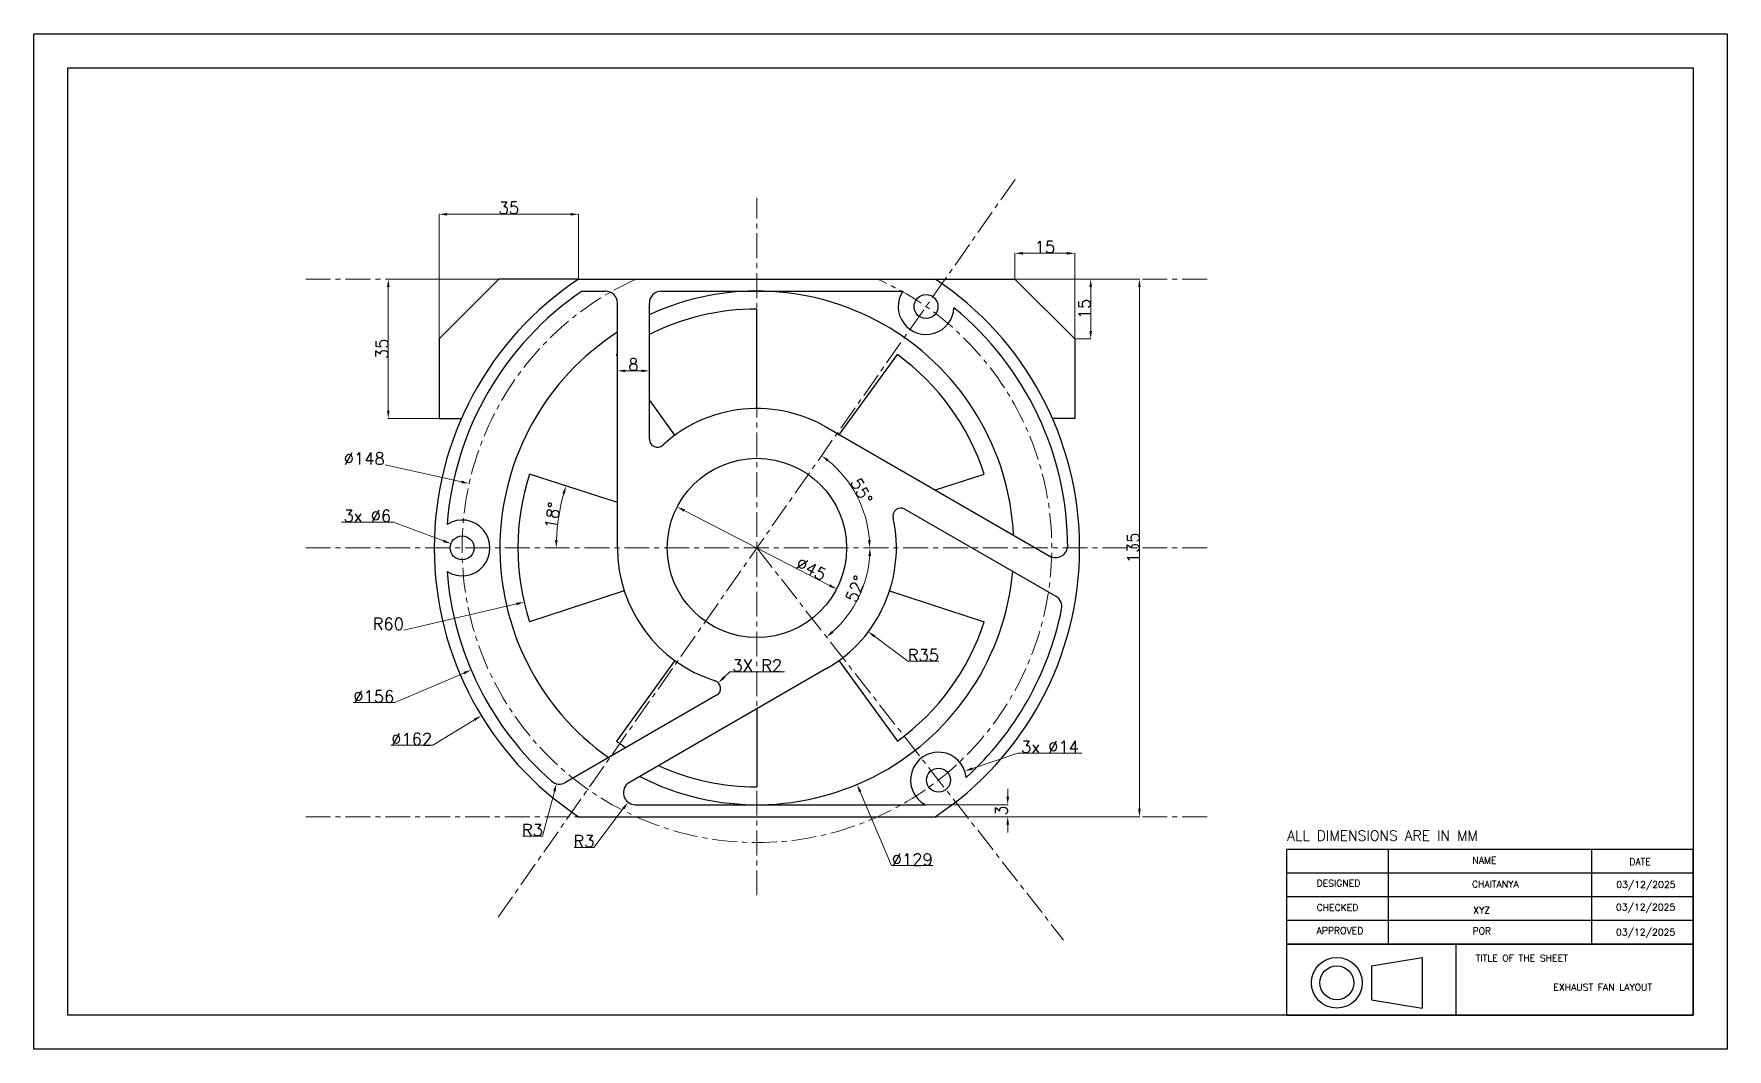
# Model space of a CAD drawing. Header units: millimetres. Extents: x -181 to 244, y -126 to 129.
import ezdxf

# ---------------------------------------------------------------- set-up
doc = ezdxf.new("R2010")
doc.units = ezdxf.units.MM
doc.header["$MEASUREMENT"] = 0
doc.linetypes.add('CENTER', pattern=[2, 1.25, -0.25, 0.25, -0.25])
doc.layers.add('centerline', color=1, linetype='CENTER', lineweight=15)
doc.layers.add('dimension line', color=3, linetype='Continuous', lineweight=15)
doc.layers.add('TEXT', color=254, linetype='Continuous')
doc.styles.get("Standard").update_dxf_attribs({"font": 'ROMANS.SHX'})
doc.dimstyles.new('AM_ANSI$0', dxfattribs={"dimtxt": 3, "dimasz": 2, "dimexe": 0.1, "dimexo": 0.05, "dimgap": 0.06, "dimtad": 1, "dimtoh": 1, "dimdec": 3, "dimzin": 9, "dimdsep": 46, "dimtxsty": 'Standard', "dimcen": 0, "dimclrd": 256, "dimclre": 256, "dimclrt": 256, "dimadec": 0, "dimazin": 2, "dimtp": 0.1, "dimtm": 0.1, "dimtfac": 0.71, "dimtdec": 3, "dimtofl": 0, "dimtmove": 0, "dimatfit": 3, "dimfxl": 1, "dimtolj": 1, "dimtzin": 7, "dimlwd": -1, "dimlwe": -1, "dimarcsym": 1})
doc.dimstyles.new('AM_ANSI$2', dxfattribs={"dimtxt": 3, "dimasz": 2, "dimexe": 0.1, "dimexo": 0.05, "dimgap": 0.06, "dimtad": 1, "dimtoh": 1, "dimdec": 3, "dimzin": 9, "dimdsep": 46, "dimtxsty": 'Standard', "dimcen": 0, "dimclrd": 256, "dimclre": 256, "dimclrt": 256, "dimadec": 0, "dimazin": 2, "dimtp": 0.1, "dimtm": 0.1, "dimtfac": 0.71, "dimtdec": 3, "dimtofl": 0, "dimtmove": 0, "dimatfit": 3, "dimfxl": 1, "dimtolj": 1, "dimtzin": 7, "dimlwd": -1, "dimlwe": -1, "dimarcsym": 1})
doc.dimstyles.new('AM_ANSI$3', dxfattribs={"dimtxt": 3, "dimasz": 2, "dimexe": 0.1, "dimexo": 0.05, "dimgap": 0.06, "dimtad": 1, "dimtoh": 1, "dimdec": 3, "dimzin": 9, "dimdsep": 46, "dimtxsty": 'Standard', "dimcen": 0, "dimclrd": 256, "dimclre": 256, "dimclrt": 256, "dimadec": 0, "dimazin": 2, "dimtp": 0.1, "dimtm": 0.1, "dimtfac": 0.71, "dimtdec": 3, "dimtofl": 0, "dimtmove": 0, "dimatfit": 0, "dimfxl": 1, "dimtolj": 1, "dimtzin": 7, "dimlwd": -1, "dimlwe": -1, "dimarcsym": 1})
doc.dimstyles.new('AM_ANSI$4', dxfattribs={"dimtxt": 3, "dimasz": 2, "dimexe": 0.1, "dimexo": 0.05, "dimgap": 0.06, "dimtad": 1, "dimtoh": 1, "dimdec": 3, "dimzin": 9, "dimdsep": 46, "dimtxsty": 'Standard', "dimcen": 0, "dimclrd": 256, "dimclre": 256, "dimclrt": 256, "dimadec": 0, "dimazin": 2, "dimtp": 0.1, "dimtm": 0.1, "dimtfac": 0.71, "dimtdec": 3, "dimtofl": 0, "dimtmove": 0, "dimatfit": 0, "dimfxl": 1, "dimtolj": 1, "dimtzin": 7, "dimlwd": -1, "dimlwe": -1, "dimarcsym": 1})

# ---------------------------------------------------------------- blocks, each defined once
blk = doc.blocks.new('*D4')
at = {"layer": 'Defpoints', "color": 0, "transparency": 16777216}
for p in [(-79.77, 83.79), (-44.77, 67.5), (-79.77, 52.5)]:
    blk.add_point(p, dxfattribs=at)
at = {"layer": 'dimension line', "transparency": 16777216}
for p, q in [((-79.77, 52.55), (-79.77, 83.89)), ((-46.77, 83.79), (-77.77, 83.79)), ((-44.77, 67.55), (-44.77, 83.89))]:
    blk.add_line(p, q, dxfattribs=at)
for points in [[(-77.77, 84.12), (-77.77, 83.46), (-79.77, 83.79)], [(-46.77, 84.12), (-46.77, 83.46), (-44.77, 83.79)]]:
    blk.add_solid(points, dxfattribs=at)
at = {"layer": 'dimension line', "transparency": 16777216, "insert": (-62.27, 85.38), "char_height": 3, "attachment_point": 5}
blk.add_mtext('\\A1;35', dxfattribs=at)
blk = doc.blocks.new('*D5')
at = {"layer": 'Defpoints', "color": 0, "transparency": 16777216}
for p in [(-64.77, 67.5), (-92.52, 32.5), (-79.77, 32.5)]:
    blk.add_point(p, dxfattribs=at)
at = {"layer": 'dimension line', "transparency": 16777216}
for p, q in [((-64.82, 67.5), (-92.62, 67.5)), ((-92.52, 65.5), (-92.52, 34.5)), ((-79.82, 32.5), (-92.62, 32.5))]:
    blk.add_line(p, q, dxfattribs=at)
for points in [[(-92.85, 65.5), (-92.18, 65.5), (-92.52, 67.5)], [(-92.85, 34.5), (-92.18, 34.5), (-92.52, 32.5)]]:
    blk.add_solid(points, dxfattribs=at)
at = {"layer": 'dimension line', "transparency": 16777216, "insert": (-94.11, 50), "char_height": 3, "attachment_point": 5, "rotation": 90}
blk.add_mtext('\\A1;35', dxfattribs=at)
blk = doc.blocks.new('*D6')
at = {"layer": 'Defpoints', "color": 0, "transparency": 16777216}
for p in [(64.77, 67.5), (44.77, -67.5), (96.01, -67.5)]:
    blk.add_point(p, dxfattribs=at)
at = {"layer": 'dimension line', "transparency": 16777216}
for p, q in [((64.82, 67.5), (96.11, 67.5)), ((96.01, 65.5), (96.01, -65.5)), ((44.82, -67.5), (96.11, -67.5))]:
    blk.add_line(p, q, dxfattribs=at)
for points in [[(95.68, 65.5), (96.34, 65.5), (96.01, 67.5)], [(95.68, -65.5), (96.34, -65.5), (96.01, -67.5)]]:
    blk.add_solid(points, dxfattribs=at)
at = {"layer": 'dimension line', "transparency": 16777216, "insert": (94.42, 0), "char_height": 3, "attachment_point": 5, "rotation": 90}
blk.add_mtext('\\A1;135', dxfattribs=at)
blk = doc.blocks.new('*D7')
at = {"layer": 'Defpoints', "color": 0, "transparency": 16777216}
for p in [(42.29, -64.5), (44.77, -67.5), (62.95, -64.5)]:
    blk.add_point(p, dxfattribs=at)
at = {"layer": 'dimension line', "transparency": 16777216}
for p, q in [((62.95, -62.5), (62.95, -60.5)), ((42.34, -64.5), (63.05, -64.5)), ((44.82, -67.5), (63.05, -67.5)), ((62.95, -69.5), (62.95, -71.5))]:
    blk.add_line(p, q, dxfattribs=at)
for points in [[(62.62, -62.5), (63.28, -62.5), (62.95, -64.5)], [(62.62, -69.5), (63.28, -69.5), (62.95, -67.5)]]:
    blk.add_solid(points, dxfattribs=at)
at = {"layer": 'dimension line', "transparency": 16777216, "insert": (61.36, -66), "char_height": 3, "attachment_point": 5, "rotation": 90}
blk.add_mtext('\\A1;3', dxfattribs=at)
blk = doc.blocks.new('*D8')
at = {"layer": 'Defpoints', "color": 0, "transparency": 16777216}
for p in [(-57.06, 18.54), (-49.28, 10.47), (-35, 11.37), (-113.26, 0), (113.26, 0)]:
    blk.add_point(p, dxfattribs=at)
at = {"layer": 'dimension line', "transparency": 16777216}
blk.add_arc((0, 0), 50.38, 164.2747, 177.7253, dxfattribs=at)
for points in [[(-48.81, 13.75), (-48.18, 13.56), (-47.91, 15.57)], [(-50.01, 1.99), (-50.67, 2.01), (-50.38, 0)]]:
    blk.add_solid(points, dxfattribs=at)
at = {"layer": 'dimension line', "transparency": 16777216, "insert": (-51.33, 8.13), "char_height": 3, "attachment_point": 5, "rotation": 81}
blk.add_mtext('\\A1;18°', dxfattribs=at)
blk = doc.blocks.new('*D9')
at = {"layer": 'Defpoints', "color": 0, "transparency": 16777216}
for p in [(64.96, 92.77), (26.85, 8.9), (-113.26, 0), (113.26, 0), (-64.96, -92.77)]:
    blk.add_point(p, dxfattribs=at)
at = {"layer": 'dimension line', "transparency": 16777216}
blk.add_arc((0, 0), 28.29, 4.052, 50.948, dxfattribs=at)
for points in [[(17.62, 21.7), (18.02, 22.23), (16.22, 23.17)], [(28.55, 2.01), (27.88, 1.99), (28.29, 0)]]:
    blk.add_solid(points, dxfattribs=at)
at = {"layer": 'dimension line', "transparency": 16777216, "insert": (26.24, 14.27), "char_height": 3, "attachment_point": 5, "rotation": 298.5339}
blk.add_mtext('\\A1;55°', dxfattribs=at)
blk = doc.blocks.new('*D10')
at = {"layer": 'Defpoints', "color": 0, "transparency": 16777216}
for p in [(-113.26, 0), (0, 0), (113.26, 0), (23.35, -16.14), (76.98, -98.53)]:
    blk.add_point(p, dxfattribs=at)
at = {"layer": 'dimension line', "transparency": 16777216}
blk.add_arc((0, 0), 28.38, 312.038, 355.962, dxfattribs=at)
for points in [[(27.98, -1.99), (28.65, -2.01), (28.38, 0)], [(19.22, -21.34), (18.79, -20.83), (17.47, -22.37)]]:
    blk.add_solid(points, dxfattribs=at)
at = {"layer": 'dimension line', "transparency": 16777216, "insert": (24.74, -10.29), "char_height": 3, "attachment_point": 5, "rotation": 67.4172}
blk.add_mtext('\\A1;52°', dxfattribs=at)
blk = doc.blocks.new('*D11')
at = {"layer": 'Defpoints', "color": 0, "transparency": 16777216}
for p in [(0, 0), (-58.43, -13.63)]:
    blk.add_point(p, dxfattribs=at)
at = {"layer": 'dimension line', "transparency": 16777216}
blk.add_line((-60.38, -14.08), (-88.6, -20.66), dxfattribs=at)
blk.add_solid([(-60.46, -13.75), (-60.3, -14.4), (-58.43, -13.63)], dxfattribs=at)
at = {"layer": 'dimension line', "transparency": 16777216, "insert": (-92.52, -19.1), "char_height": 3, "attachment_point": 5}
blk.add_mtext('\\A1;R60', dxfattribs=at)
blk = doc.blocks.new('*D12')
at = {"layer": 'Defpoints', "color": 0, "transparency": 16777216}
for p in [(0, 0), (27.97, -21.03)]:
    blk.add_point(p, dxfattribs=at)
at = {"layer": 'dimension line', "transparency": 16777216}
for p, q in [((29.57, -22.24), (37.87, -28.48)), ((37.87, -28.48), (45.65, -28.48))]:
    blk.add_line(p, q, dxfattribs=at)
blk.add_solid([(29.77, -21.97), (29.37, -22.5), (27.97, -21.03)], dxfattribs=at)
at = {"layer": 'dimension line', "transparency": 16777216, "insert": (41.79, -26.92), "char_height": 3, "attachment_point": 5}
blk.add_mtext('\\A1;R35', dxfattribs=at)
blk = doc.blocks.new('*D13')
at = {"layer": 'Defpoints', "color": 0, "transparency": 16777216}
for p in [(-30.52, -61.5), (-32.33, -63.89)]:
    blk.add_point(p, dxfattribs=at)
at = {"layer": 'dimension line', "transparency": 16777216}
for p, q in [((-33.54, -65.48), (-40.93, -75.23)), ((-40.93, -75.23), (-45.85, -75.23))]:
    blk.add_line(p, q, dxfattribs=at)
blk.add_solid([(-33.81, -65.28), (-33.28, -65.69), (-32.33, -63.89)], dxfattribs=at)
at = {"layer": 'dimension line', "transparency": 16777216, "insert": (-43.42, -73.67), "char_height": 3, "attachment_point": 5}
blk.add_mtext('\\A1;R3', dxfattribs=at)
blk = doc.blocks.new('*D14')
at = {"layer": 'Defpoints', "color": 0, "transparency": 16777216}
for p in [(-50.31, -59.21), (-49.54, -56.31)]:
    blk.add_point(p, dxfattribs=at)
at = {"layer": 'dimension line', "transparency": 16777216}
for p, q in [((-50.83, -61.14), (-53.85, -72.4)), ((-53.85, -72.4), (-58.77, -72.4))]:
    blk.add_line(p, q, dxfattribs=at)
blk.add_solid([(-51.15, -61.06), (-50.51, -61.23), (-50.31, -59.21)], dxfattribs=at)
at = {"layer": 'dimension line', "transparency": 16777216, "insert": (-56.34, -70.84), "char_height": 3, "attachment_point": 5}
blk.add_mtext('\\A1;R3', dxfattribs=at)
blk = doc.blocks.new('*D15')
at = {"layer": 'Defpoints', "color": 0, "transparency": 16777216}
for p in [(-9.69, -33.89), (-11.12, -35.29)]:
    blk.add_point(p, dxfattribs=at)
at = {"layer": 'dimension line', "transparency": 16777216}
for p, q in [((-8.26, -32.5), (-6.83, -31.1)), ((-6.83, -31.1), (6.95, -31.1))]:
    blk.add_line(p, q, dxfattribs=at)
blk.add_solid([(-8.49, -32.26), (-8.02, -32.74), (-9.69, -33.89)], dxfattribs=at)
at = {"layer": 'dimension line', "transparency": 16777216, "insert": (0.09, -29.54), "char_height": 3, "attachment_point": 5}
blk.add_mtext('\\A1;3X R2', dxfattribs=at)
blk = doc.blocks.new('*D16')
at = {"layer": 'Defpoints', "color": 0, "transparency": 16777216}
for p in [(-76.81, 1.06), (-71.19, -1.06)]:
    blk.add_point(p, dxfattribs=at)
at = {"layer": 'dimension line', "transparency": 16777216}
for p, q in [((-91.22, 6.5), (-104.28, 6.5)), ((-78.68, 1.77), (-91.22, 6.5))]:
    blk.add_line(p, q, dxfattribs=at)
blk.add_solid([(-78.56, 2.08), (-78.8, 1.45), (-76.81, 1.06)], dxfattribs=at)
at = {"layer": 'dimension line', "transparency": 16777216, "insert": (-97.78, 8.06), "char_height": 3, "attachment_point": 5}
blk.add_mtext('\\A1;3x ∅6', dxfattribs=at)
blk = doc.blocks.new('*D17')
at = {"layer": 'Defpoints', "color": 0, "transparency": 16777216}
for p in [(52.18, -56.05), (38.93, -60.58)]:
    blk.add_point(p, dxfattribs=at)
at = {"layer": 'dimension line', "transparency": 16777216}
for p, q in [((54.08, -55.4), (65.49, -51.51)), ((65.49, -51.51), (81.55, -51.51))]:
    blk.add_line(p, q, dxfattribs=at)
blk.add_solid([(53.97, -55.09), (54.18, -55.72), (52.18, -56.05)], dxfattribs=at)
at = {"layer": 'dimension line', "transparency": 16777216, "insert": (73.55, -49.95), "char_height": 3, "attachment_point": 5}
blk.add_mtext('\\A1;3x ∅14', dxfattribs=at)
blk = doc.blocks.new('*D18')
at = {"layer": 'Defpoints', "color": 0, "transparency": 16777216}
for p in [(69.18, 42.13), (-69.18, -42.13)]:
    blk.add_point(p, dxfattribs=at)
at = {"layer": 'dimension line', "transparency": 16777216}
for p, q in [((-70.89, -43.17), (-81.37, -49.56)), ((-81.37, -49.56), (-91.86, -49.56))]:
    blk.add_line(p, q, dxfattribs=at)
blk.add_solid([(-71.06, -42.89), (-70.71, -43.46), (-69.18, -42.13)], dxfattribs=at)
at = {"layer": 'dimension line', "transparency": 16777216, "insert": (-86.65, -48), "char_height": 3, "attachment_point": 5}
blk.add_mtext('\\A1;∅162', dxfattribs=at)
blk = doc.blocks.new('*D19')
at = {"layer": 'Defpoints', "color": 0, "transparency": 16777216}
for p in [(71.72, 30.66), (-71.72, -30.66)]:
    blk.add_point(p, dxfattribs=at)
at = {"layer": 'dimension line', "transparency": 16777216}
for p, q in [((-73.56, -31.45), (-90.89, -38.86)), ((-90.89, -38.86), (-101.38, -38.86))]:
    blk.add_line(p, q, dxfattribs=at)
blk.add_solid([(-73.69, -31.14), (-73.43, -31.75), (-71.72, -30.66)], dxfattribs=at)
at = {"layer": 'dimension line', "transparency": 16777216, "insert": (-96.16, -37.3), "char_height": 3, "attachment_point": 5}
blk.add_mtext('\\A1;∅156', dxfattribs=at)
blk = doc.blocks.new('*D20')
at = {"layer": 'Defpoints', "color": 0, "transparency": 16777216}
for p in [(-72.21, 16.16), (72.21, -16.16)]:
    blk.add_point(p, dxfattribs=at)
at = {"layer": 'dimension line', "transparency": 16777216}
blk.add_line((-74.17, 16.59), (-93.29, 20.87), dxfattribs=at)
blk.add_solid([(-74.09, 16.92), (-74.24, 16.27), (-72.21, 16.16)], dxfattribs=at)
at = {"layer": 'dimension line', "transparency": 16777216, "insert": (-98.56, 22.43), "char_height": 3, "attachment_point": 5}
blk.add_mtext('\\A1;∅148', dxfattribs=at)
blk = doc.blocks.new('*D21')
at = {"layer": 'Defpoints', "color": 0, "transparency": 16777216}
for p in [(-20, 10.31), (20, -10.31)]:
    blk.add_point(p, dxfattribs=at)
at = {"layer": 'dimension line', "transparency": 16777216}
blk.add_line((-18.22, 9.4), (18.22, -9.4), dxfattribs=at)
for points in [[(-18.07, 9.69), (-18.37, 9.1), (-20, 10.31)], [(18.37, -9.1), (18.07, -9.69), (20, -10.31)]]:
    blk.add_solid(points, dxfattribs=at)
at = {"layer": 'dimension line', "transparency": 16777216, "insert": (13.64, -5.28), "char_height": 3, "attachment_point": 5, "rotation": 332.7164}
blk.add_mtext('\\A1;∅45', dxfattribs=at)
blk = doc.blocks.new('*D22')
at = {"layer": 'Defpoints', "color": 0, "transparency": 16777216}
for p in [(-25.14, 59.4), (25.14, -59.4)]:
    blk.add_point(p, dxfattribs=at)
at = {"layer": 'dimension line', "transparency": 16777216}
for p, q in [((25.92, -61.24), (33.78, -79.8)), ((33.78, -79.8), (44.13, -79.8))]:
    blk.add_line(p, q, dxfattribs=at)
blk.add_solid([(26.23, -61.11), (25.62, -61.37), (25.14, -59.4)], dxfattribs=at)
at = {"layer": 'dimension line', "transparency": 16777216, "insert": (38.99, -78.24), "char_height": 3, "attachment_point": 5}
blk.add_mtext('\\A1;∅129', dxfattribs=at)
blk = doc.blocks.new('*D23')
at = {"layer": 'Defpoints', "color": 0, "transparency": 16777216}
for p in [(64.77, 73.99), (64.77, 67.5), (79.77, 52.5)]:
    blk.add_point(p, dxfattribs=at)
at = {"layer": 'dimension line', "transparency": 16777216}
for p, q in [((64.77, 67.55), (64.77, 74.09)), ((77.77, 73.99), (66.77, 73.99)), ((79.77, 52.55), (79.77, 74.09))]:
    blk.add_line(p, q, dxfattribs=at)
for points in [[(66.77, 74.33), (66.77, 73.66), (64.77, 73.99)], [(77.77, 74.33), (77.77, 73.66), (79.77, 73.99)]]:
    blk.add_solid(points, dxfattribs=at)
at = {"layer": 'dimension line', "transparency": 16777216, "insert": (72.27, 75.58), "char_height": 3, "attachment_point": 5}
blk.add_mtext('\\A1;15', dxfattribs=at)
blk = doc.blocks.new('*D24')
at = {"layer": 'Defpoints', "color": 0, "transparency": 16777216}
for p in [(64.77, 67.5), (79.77, 52.5), (83.77, 52.5)]:
    blk.add_point(p, dxfattribs=at)
at = {"layer": 'dimension line', "transparency": 16777216}
for p, q in [((64.82, 67.5), (83.87, 67.5)), ((83.77, 65.5), (83.77, 54.5)), ((79.82, 52.5), (83.87, 52.5))]:
    blk.add_line(p, q, dxfattribs=at)
for points in [[(83.44, 65.5), (84.11, 65.5), (83.77, 67.5)], [(83.44, 54.5), (84.11, 54.5), (83.77, 52.5)]]:
    blk.add_solid(points, dxfattribs=at)
at = {"layer": 'dimension line', "transparency": 16777216, "insert": (82.18, 60), "char_height": 3, "attachment_point": 5, "rotation": 90}
blk.add_mtext('\\A1;15', dxfattribs=at)
blk = doc.blocks.new('*D25')
at = {"layer": 'Defpoints', "color": 0, "transparency": 16777216}
for p in [(-35, 43.1), (-27, 44.48), (-27, 43.1)]:
    blk.add_point(p, dxfattribs=at)
at = {"layer": 'dimension line', "transparency": 16777216}
for p, q in [((-35, 43.15), (-35, 44.58)), ((-33, 44.48), (-29, 44.48)), ((-27, 43.15), (-27, 44.58))]:
    blk.add_line(p, q, dxfattribs=at)
for points in [[(-33, 44.81), (-33, 44.15), (-35, 44.48)], [(-29, 44.81), (-29, 44.15), (-27, 44.48)]]:
    blk.add_solid(points, dxfattribs=at)
at = {"layer": 'dimension line', "transparency": 16777216, "insert": (-31, 46.04), "char_height": 3, "attachment_point": 5}
blk.add_mtext('\\A1;8', dxfattribs=at)
blk = doc.blocks.new('3rd Angle Projection Symbol')
for p, q in [((40.9, 20), (100.9, 30)), ((40.9, 20), (40.9, -20)), ((100.9, 30), (100.9, -30)), ((40.9, -20), (100.9, -30))]:
    blk.add_line(p, q)
for radius in [30, 20]:
    blk.add_circle((0, 0), radius)
blk = doc.blocks.new('CLASS WORK CADD CENTER')
at = {"layer": 'TEXT'}
for p, q in [((-120, 21), (-120, 49)), ((0, 49), (-120, 49)), ((-90, 21), (-90, 49)), ((-30, 21), (-30, 49)), ((0, 21), (0, 49)), ((0, 42), (-120, 42)), ((0, 35), (-120, 35)), ((0, 28), (-120, 28)), ((-120, 0), (-120, 21)), ((0, 21), (-120, 21)), ((-120, 21), (0, 21)), ((-70, 0), (-70, 21)), ((0, 0), (0, 21)), ((-120, 0), (0, 0))]:
    blk.add_line(p, q, dxfattribs=at)
at = {"layer": 'TEXT', "xscale": 0.25, "yscale": 0.25, "zscale": 0.25}
blk.add_blockref('3rd Angle Projection Symbol', (-105.26, 9.61), dxfattribs=at)
at = {"layer": 'TEXT', "attachment_point": 1}
for s, width, insert, char_height in [('ALL DIMENSIONS ARE IN MM', 72.2562, (-119.92, 54.6), 3), ('NAME', 21.3126, (-65.21, 46.79), 2), ('DATE', 21.3126, (-18.89, 46.41), 2), ('DESIGNED', 21.3126, (-111.23, 40.03), 2), ('CHECKED', 21.3126, (-111.23, 32.85), 2), ('APPROVED', 21.3126, (-111.23, 26.02), 2), ('TITLE OF THE SHEET', 72.2562, (-64.25, 17.89), 2)]:
    blk.add_mtext_dynamic_manual_height_columns(s, width=width, gutter_width=1, heights=[0], dxfattribs=dict(at, insert=insert, char_height=char_height))
at = {"layer": 'TEXT'}
for tag, p in [('01/01/2000', (-22.73, 37.63)), ('ABC', (-65.36, 37.76)), ('RR', (-64.95, 30.07)), ('01/01/2000', (-22.81, 30.97)), ('CC', (-65.19, 23.9)), ('01/01/2000', (-22.81, 23.57)), ('ABCD', (-41.31, 7.29))]:
    blk.add_attdef(tag, p, '', height=2, dxfattribs=at)

msp = doc.modelspace()

# ---------------------------------------------------------------- linework, layer by layer
for p, q in [((-64.7744, 67.5), (-79.7744, 52.5)), ((-44.7744, 67.5), (-64.7744, 67.5)), ((-44.7744, 67.5), (44.7744, 67.5)), ((-43.8606, 64.5), (-38, 64.5)), ((-24, 64.5), (36.6202, 64.5)), ((44.7744, 67.5), (64.7744, 67.5)), ((64.7744, 67.5), (79.7744, 52.5)), ((-35, 0), (-35, 61.5)), ((-27, 27.2764), (-27, 61.5)), ((0, 35), (0, 60)), ((-79.7744, 52.5), (-79.7744, 32.5)), ((79.7744, 52.5), (79.7744, 32.5)), ((-35, 48.1734), (-35.2671, 48.541)), ((20.5725, 28.3156), (35.2671, 48.541)), ((-20.5725, 28.3156), (-27, 37.1623)), ((-79.7744, 32.5), (-74.194, 32.5)), ((17.5, 30.3109), (73.9646, -2.289)), ((79.7744, 32.5), (74.194, 32.5)), ((-35, 11.3722), (-57.0634, 18.541)), ((44.792, 14.5538), (57.0634, 18.541)), ((37.122, 9.7445), (75.0366, -12.1455)), ((-33.287, -10.8156), (-57.0634, -18.541)), ((33.287, -10.8156), (57.0634, -18.541)), ((-20.5725, -28.3156), (-35.2671, -48.541)), ((20.5725, -28.3156), (35.2671, -48.541)), ((17.5, -30.3109), (-32.0211, -58.9019)), ((-10.122, -37.0209), (-48.0366, -58.9108)), ((0, -40.4145), (0, -60)), ((-44.7744, -67.5), (44.7744, -67.5)), ((-30.5211, -64.5), (42.285, -64.5))]:
    msp.add_line(p, q)
for points in [[(-181.4818, 129.1117), (243.5182, 129.1117), (243.5182, -125.8883), (-181.4818, -125.8883)], [(-172.9818, 120.6117), (235.0182, 120.6117), (235.0182, -117.3883), (-172.9818, -117.3883)]]:
    msp.add_lwpolyline(points, close=True)
for centre, radius in [((42.4447, 60.6173), 3), ((0, 0), 22.5), ((-74, 0), 3), ((45.5589, -58.3128), 3)]:
    msp.add_circle(centre, radius)
for centre, radius, start, end in [((0, 0), 81, 123.55731, 236.44269), ((0, 0), 78, 124.216051, 175.666688), ((-38, 61.5), 3, 0, 90), ((0, 0), 64.5, 2.86324, 114.746525), ((-24, 61.5), 3, 90, 180), ((42.4447, 60.6173), 7, 146.311434, 357.654732), ((0, 0), 81, 303.55731, 56.44269), ((0, 0), 60, 90, 116.743684), ((0, 0), 78, 0, 50.666688), ((0, 0), 64.5, 122.86324, 234.746525), ((0, 0), 60, 125.685335, 126), ((0, 0), 60, 18, 54), ((0, 0), 35, 54, 132.506642), ((-25, 27.2764), 2, 180, 312.506642), ((0, 0), 60, 162, 198), ((36.122, 8.0125), 2, 60, 192.506642), ((-74, 0), 7, 237.345268, 122.654732), ((0, 0), 35, 300, 12.506642), ((0, 0), 35, 180, 252.506642), ((74.9978, 0.5786), 3, 240, 0.442052), ((0, 0), 78, 184.333312, 228.662925), ((0, 0), 64.5, 242.86324, 354.746525), ((73.5366, -14.7435), 3, 348.662925, 60), ((0, 0), 78, 312.333312, 348.662925), ((0, 0), 60, 306, 342), ((-11.122, -35.2888), 2, 300, 72.506642), ((0, 0), 60, 234, 236.743684), ((0, 0), 60, 245.685335, 270), ((45.5589, -58.3128), 7, 5.345268, 242.114781), ((-49.5366, -56.3128), 3, 228.662925, 300), ((-30.5211, -61.5), 3, 120, 270)]:
    msp.add_arc(centre, radius, start, end)
at = {"layer": 'centerline', "linetype": 'CENTER', "ltscale": 5}
for p, q in [((-64.9617, -92.775), (64.9617, 92.775)), ((0, -87.2392), (0, 87.9441)), ((-113.2573, 67.5), (113.2573, 67.5)), ((-113.2573, 0), (113.2573, 0)), ((0, 0), (76.9781, -98.5275)), ((-113.2573, -67.5), (113.2573, -67.5))]:
    msp.add_line(p, q, dxfattribs=at)
msp.add_arc((0, 0), 74, 114.194122, 65.805878, dxfattribs=at)

# ---------------------------------------------------------------- block references
ref = msp.add_blockref('CLASS WORK CADD CENTER', (235.0182, -117.3883), dxfattribs=dict(xscale=0.85, yscale=0.85, zscale=0.85))
ref.add_attrib('01/01/2000', '03/12/2025', (215.6275, -97.358), dxfattribs={"layer": 'TEXT', "height": 1.7})
ref.add_attrib('01/01/2000', '03/12/2025', (215.6275, -91.0679), dxfattribs={"layer": 'TEXT', "height": 1.7})
ref.add_attrib('01/01/2000', '03/12/2025', (215.6967, -85.3999), dxfattribs={"layer": 'TEXT', "height": 1.7})
ref.add_attrib('ABCD', 'EXHAUST FAN LAYOUT', (199.9033, -111.1912), dxfattribs={"layer": 'TEXT', "height": 1.7})
ref.add_attrib('CC', 'POR', (179.6103, -97.0727), dxfattribs={"layer": 'TEXT', "height": 1.7})
ref.add_attrib('RR', 'XYZ', (179.8148, -91.8279), dxfattribs={"layer": 'TEXT', "height": 1.7})
ref.add_attrib('ABC', 'CHAITANYA', (179.4591, -85.2891), dxfattribs={"layer": 'TEXT', "height": 1.7})

# ---------------------------------------------------------------- dimensions: what is measured, and where the dimension line sits
at = {"layer": 'dimension line'}
for base, line1, line2, picture, middle in [((26.8503, 8.8972), ((-113.2573, 0), (113.2573, 0)), ((-64.9617, -92.775), (64.9617, 92.775)), '*D9', (24.8502, 13.5116)), ((23.345, -16.1448), ((0, 0), (76.9781, -98.5275)), ((-113.2573, 0), (113.2573, 0)), '*D10', (26.2076, -10.9))]:
    dim = msp.add_angular_dim_2l(base=base, line1=line1, line2=line2, dimstyle='AM_ANSI$2', dxfattribs=at)
    dim.commit()
    dim.dimension.update_dxf_attribs({"geometry": picture, "text_midpoint": middle, "dimtype": 162})
dim = msp.add_linear_dim(base=(-79.7744, 83.7889), p1=(-44.7744, 67.5), p2=(-79.7744, 52.5), angle=0, dimstyle='AM_ANSI$0', override={"dimpost": ''}, dxfattribs=at)
dim.commit()
dim.dimension.update_dxf_attribs({"geometry": '*D4', "text_midpoint": (-62.2744, 85.3817)})
for base, p1, p2, angle, picture, middle in [((64.7744, 73.9925), (79.7744, 52.5), (64.7744, 67.5), 0, '*D23', (72.2744, 73.9925)), ((96.0108, -67.5), (64.7744, 67.5), (44.7744, -67.5), 90, '*D6', (96.0108, 0)), ((83.7725, 52.5), (64.7744, 67.5), (79.7744, 52.5), 90, '*D24', (83.7725, 60))]:
    dim = msp.add_linear_dim(base=base, p1=p1, p2=p2, angle=angle, dimstyle='AM_ANSI$0', dxfattribs=at)
    dim.commit()
    dim.dimension.update_dxf_attribs({"geometry": picture, "text_midpoint": middle, "dimtype": 160})
for base, p1, p2, picture, middle in [((-92.5169, 32.5), (-64.7744, 67.5), (-79.7744, 32.5), '*D5', (-94.1096, 50)), ((62.949, -64.5), (44.7744, -67.5), (42.285, -64.5), '*D7', (61.3563, -66))]:
    dim = msp.add_linear_dim(base=base, p1=p1, p2=p2, angle=90, dimstyle='AM_ANSI$0', dxfattribs=at)
    dim.commit()
    dim.dimension.update_dxf_attribs({"geometry": picture, "text_midpoint": middle})
for p1, p2, picture, middle in [((-25.1439, 59.3973), (25.1439, -59.3973), '*D22', (38.9854, -79.8044)), ((71.7207, 30.6618), (-71.7207, -30.6618), '*D19', (-96.165, -38.8573)), ((72.2144, -16.1578), (-72.2144, 16.1578), '*D20', (-98.5635, 20.8732)), ((-19.9968, 10.3139), (19.9968, -10.3139), '*D21', (12.9282, -6.668))]:
    dim = msp.add_diameter_dim_2p(p1=p1, p2=p2, dimstyle='AM_ANSI$3', dxfattribs=at)
    dim.commit()
    dim.dimension.update_dxf_attribs({"geometry": picture, "text_midpoint": middle, "dimtype": 163})
dim = msp.add_linear_dim(base=(-27, 44.4809), p1=(-35, 43.102), p2=(-27, 43.102), dimstyle='AM_ANSI$0', override={"dimpost": ''}, dxfattribs=at)
dim.commit()
dim.dimension.update_dxf_attribs({"geometry": '*D25', "text_midpoint": (-31, 46.0409)})
dim = msp.add_diameter_dim_2p(p1=(69.1802, 42.1319), p2=(-69.1802, -42.1319), dimstyle='AM_ANSI$3', override={"dimpost": ''}, dxfattribs=at)
dim.commit()
dim.dimension.update_dxf_attribs({"geometry": '*D18', "text_midpoint": (-86.6466, -49.5571), "dimtype": 163})
dim = msp.add_angular_dim_2l(base=(-49.2796, 10.4747), line1=((-113.2573, 0), (113.2573, 0)), line2=((-35, 11.3722), (-57.0634, 18.541)), dimstyle='AM_ANSI$2', override={"dimpost": ''}, dxfattribs=at)
dim.commit()
dim.dimension.update_dxf_attribs({"geometry": '*D8', "text_midpoint": (-51.3324, 8.1302)})
for p1, p2, picture, middle in [((-71.1932, -1.0592), (-76.8068, 1.0592), '*D16', (-97.7808, 6.4983)), ((38.9348, -60.5756), (52.1831, -56.05), '*D17', (73.5453, -51.506))]:
    dim = msp.add_diameter_dim_2p(p1=p1, p2=p2, text='3x <>', dimstyle='AM_ANSI$3', override={"dimpost": ''}, dxfattribs=at)
    dim.commit()
    dim.dimension.update_dxf_attribs({"geometry": picture, "text_midpoint": middle, "dimtype": 163})
dim = msp.add_radius_dim(center=(0, 0), mpoint=(-58.4325, -13.6253), dimstyle='AM_ANSI$4', override={"dimpost": ''}, dxfattribs=at)
dim.commit()
dim.dimension.update_dxf_attribs({"geometry": '*D11', "text_midpoint": (-92.5203, -20.6605), "dimtype": 164})
for center, mpoint, picture, middle in [((0, 0), (27.9738, -21.0349), '*D12', (41.7909, -28.4792)), ((-49.5366, -56.3128), (-50.3134, -59.2104), '*D14', (-56.3369, -72.3956)), ((-30.5211, -61.5), (-32.3335, -63.8906), '*D13', (-43.4181, -75.2291))]:
    dim = msp.add_radius_dim(center=center, mpoint=mpoint, dimstyle='AM_ANSI$4', dxfattribs=at)
    dim.commit()
    dim.dimension.update_dxf_attribs({"geometry": picture, "text_midpoint": middle, "dimtype": 164})
dim = msp.add_radius_dim(center=(-11.122, -35.2888), mpoint=(-9.6897, -33.8929), text='3X <>', dimstyle='AM_ANSI$4', override={"dimpost": ''}, dxfattribs=at)
dim.commit()
dim.dimension.update_dxf_attribs({"geometry": '*D15', "text_midpoint": (0.092, -31.1011), "dimtype": 164})

doc.saveas('drawing.dxf')
